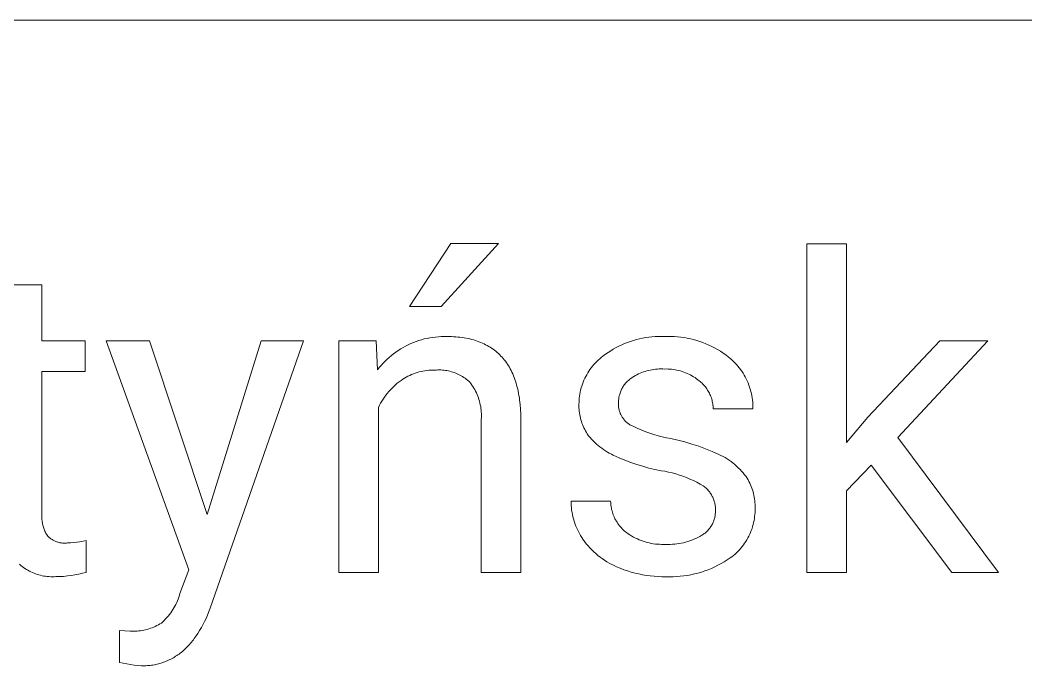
# Model space of a CAD drawing. Header units: millimetres. Extents: x 0 to 4468, y 0 to 3122.
# Drawn here: x 3651.7 to 3788.2, y 411.8 to 499.5 of the extents above; entities that cross this region are included whole.
import ezdxf

# ---------------------------------------------------------------- set-up
doc = ezdxf.new("R2010")
doc.units = ezdxf.units.MM
doc.header["$MEASUREMENT"] = 0
doc.layers.add('Domyślny', color=7, linetype='Continuous', true_color=0x000000)

msp = doc.modelspace()

# ---------------------------------------------------------------- linework, layer by layer
at = {"layer": 'Domyślny', "color": 18, "lineweight": 15, "true_color": 0x000000}
for p, q in [((4464.07, 499.5), (2779.7, 499.5)), ((3704.51, 460.62), (3710.12, 469.15)), ((3716.62, 469.15), (3708.84, 460.61)), ((3710.12, 469.15), (3716.62, 469.15)), ((3758.48, 424.5), (3758.48, 469.14)), ((3758.48, 469.14), (3763.85, 469.14)), ((3763.85, 469.14), (3763.85, 442.15)), ((3649.24, 463.57), (3654.62, 463.57)), ((3654.62, 463.57), (3654.62, 455.95)), ((3708.84, 460.61), (3704.51, 460.62)), ((3706.15, 456.1), (3706.53, 456.2)), ((3706.53, 456.2), (3706.91, 456.28)), ((3706.91, 456.28), (3707.29, 456.36)), ((3707.29, 456.36), (3707.67, 456.42)), ((3707.67, 456.42), (3708.05, 456.47)), ((3708.05, 456.47), (3708.44, 456.5)), ((3708.44, 456.5), (3708.83, 456.53)), ((3708.83, 456.53), (3709.21, 456.54)), ((3709.21, 456.54), (3709.6, 456.53)), ((3709.6, 456.53), (3709.91, 456.53)), ((3709.91, 456.53), (3710.21, 456.52)), ((3710.21, 456.52), (3710.51, 456.51)), ((3710.51, 456.51), (3710.81, 456.49)), ((3710.81, 456.49), (3711.1, 456.46)), ((3711.1, 456.46), (3711.38, 456.43)), ((3711.38, 456.43), (3711.66, 456.4)), ((3711.66, 456.4), (3711.94, 456.36)), ((3711.94, 456.36), (3712.21, 456.31)), ((3712.21, 456.31), (3712.47, 456.26)), ((3712.47, 456.26), (3712.73, 456.2)), ((3712.73, 456.2), (3712.99, 456.14)), ((3712.99, 456.14), (3713.24, 456.07)), ((3735.35, 456.12), (3735.76, 456.23)), ((3735.76, 456.23), (3736.18, 456.31)), ((3736.18, 456.31), (3736.6, 456.39)), ((3736.6, 456.39), (3737.02, 456.45)), ((3737.02, 456.45), (3737.45, 456.5)), ((3737.45, 456.5), (3737.87, 456.53)), ((3737.87, 456.53), (3738.3, 456.55)), ((3738.3, 456.55), (3738.73, 456.55)), ((3738.73, 456.55), (3739.15, 456.54)), ((3739.15, 456.54), (3739.59, 456.55)), ((3739.59, 456.55), (3740.04, 456.55)), ((3740.04, 456.55), (3740.48, 456.53)), ((3740.48, 456.53), (3740.92, 456.5)), ((3740.92, 456.5), (3741.36, 456.45)), ((3741.36, 456.45), (3741.8, 456.39)), ((3741.8, 456.39), (3742.23, 456.32)), ((3742.23, 456.32), (3742.66, 456.23)), ((3742.66, 456.23), (3743.09, 456.12)), ((3654.62, 455.95), (3660.49, 455.95)), ((3660.49, 455.95), (3660.49, 451.8)), ((3674.55, 424.86), (3663.33, 455.96)), ((3663.33, 455.96), (3669.21, 455.96)), ((3669.21, 455.96), (3677.05, 432.39)), ((3677.05, 432.39), (3684.37, 455.96)), ((3690.13, 455.96), (3677.48, 419.67)), ((3684.37, 455.96), (3690.13, 455.96)), ((3694.93, 424.51), (3694.93, 455.95)), ((3694.93, 455.95), (3700, 455.95)), ((3700, 455.95), (3700.18, 452.01)), ((3703, 454.65), (3703.33, 454.85)), ((3703.33, 454.85), (3703.66, 455.05)), ((3703.66, 455.05), (3704, 455.24)), ((3704, 455.24), (3704.35, 455.41)), ((3704.35, 455.41), (3704.7, 455.57)), ((3704.7, 455.57), (3705.06, 455.72)), ((3705.06, 455.72), (3705.42, 455.86)), ((3705.42, 455.86), (3705.78, 455.98)), ((3705.78, 455.98), (3706.15, 456.1)), ((3713.24, 456.07), (3713.49, 455.99)), ((3713.49, 455.99), (3713.73, 455.91)), ((3713.73, 455.91), (3713.96, 455.83)), ((3713.96, 455.83), (3714.2, 455.74)), ((3714.2, 455.74), (3714.42, 455.64)), ((3714.42, 455.64), (3714.65, 455.54)), ((3714.65, 455.54), (3714.86, 455.43)), ((3714.86, 455.43), (3715.08, 455.32)), ((3715.08, 455.32), (3715.28, 455.2)), ((3715.28, 455.2), (3715.49, 455.08)), ((3715.49, 455.08), (3715.68, 454.95)), ((3715.68, 454.95), (3715.88, 454.82)), ((3715.88, 454.82), (3716.07, 454.68)), ((3731.84, 454.6), (3732.2, 454.82)), ((3732.2, 454.82), (3732.58, 455.03)), ((3732.58, 455.03), (3732.95, 455.22)), ((3732.95, 455.22), (3733.34, 455.41)), ((3733.34, 455.41), (3733.73, 455.58)), ((3733.73, 455.58), (3734.13, 455.73)), ((3734.13, 455.73), (3734.53, 455.88)), ((3734.53, 455.88), (3734.94, 456.01)), ((3734.94, 456.01), (3735.35, 456.12)), ((3743.09, 456.12), (3743.52, 456)), ((3743.52, 456), (3743.94, 455.86)), ((3743.94, 455.86), (3744.36, 455.72)), ((3744.36, 455.72), (3744.77, 455.55)), ((3744.77, 455.55), (3745.17, 455.38)), ((3745.17, 455.38), (3745.57, 455.19)), ((3745.57, 455.19), (3745.96, 454.98)), ((3745.96, 454.98), (3746.35, 454.77)), ((3746.35, 454.77), (3746.73, 454.54)), ((3766.74, 445.6), (3776.53, 455.96)), ((3783.06, 455.96), (3770.83, 442.82)), ((3776.53, 455.96), (3783.06, 455.96)), ((3701.2, 453.18), (3701.48, 453.45)), ((3701.48, 453.45), (3701.77, 453.71)), ((3701.77, 453.71), (3702.06, 453.96)), ((3702.06, 453.96), (3702.37, 454.2)), ((3702.37, 454.2), (3702.68, 454.43)), ((3702.68, 454.43), (3703, 454.65)), ((3716.07, 454.68), (3716.25, 454.53)), ((3716.25, 454.53), (3716.43, 454.38)), ((3716.43, 454.38), (3716.6, 454.22)), ((3716.6, 454.22), (3716.77, 454.06)), ((3716.77, 454.06), (3716.94, 453.89)), ((3716.94, 453.89), (3717.1, 453.72)), ((3717.1, 453.72), (3717.25, 453.54)), ((3717.25, 453.54), (3717.4, 453.36)), ((3730.14, 453.32), (3730.35, 453.51)), ((3730.35, 453.51), (3730.57, 453.69)), ((3730.57, 453.69), (3730.79, 453.86)), ((3730.79, 453.86), (3731.13, 454.12)), ((3731.13, 454.12), (3731.48, 454.36)), ((3731.48, 454.36), (3731.84, 454.6)), ((3746.73, 454.54), (3747.1, 454.29)), ((3747.1, 454.29), (3747.46, 454.04)), ((3747.46, 454.04), (3747.81, 453.77)), ((3747.81, 453.77), (3748.04, 453.58)), ((3748.04, 453.58), (3748.27, 453.39)), ((3700.18, 452.01), (3700.42, 452.31)), ((3700.42, 452.31), (3700.67, 452.61)), ((3700.67, 452.61), (3700.93, 452.9)), ((3700.93, 452.9), (3701.2, 453.18)), ((3717.4, 453.36), (3717.55, 453.17)), ((3717.55, 453.17), (3717.69, 452.97)), ((3717.69, 452.97), (3717.82, 452.77)), ((3717.82, 452.77), (3717.95, 452.57)), ((3717.95, 452.57), (3718.08, 452.36)), ((3718.08, 452.36), (3718.2, 452.14)), ((3718.2, 452.14), (3718.32, 451.92)), ((3728.88, 451.83), (3729.03, 452.06)), ((3729.03, 452.06), (3729.2, 452.29)), ((3729.2, 452.29), (3729.37, 452.51)), ((3729.37, 452.51), (3729.56, 452.72)), ((3729.56, 452.72), (3729.74, 452.93)), ((3729.74, 452.93), (3729.94, 453.13)), ((3729.94, 453.13), (3730.14, 453.32)), ((3737.7, 452.07), (3737.46, 452.03)), ((3737.94, 452.1), (3737.7, 452.07)), ((3738.18, 452.12), (3737.94, 452.1)), ((3738.43, 452.13), (3738.18, 452.12)), ((3738.67, 452.13), (3738.43, 452.13)), ((3738.91, 452.13), (3738.67, 452.13)), ((3739.15, 452.12), (3738.91, 452.13)), ((3739.39, 452.13), (3739.15, 452.12)), ((3739.64, 452.12), (3739.39, 452.13)), ((3739.88, 452.11), (3739.64, 452.12)), ((3740.12, 452.09), (3739.88, 452.11)), ((3740.36, 452.06), (3740.12, 452.09)), ((3740.6, 452.02), (3740.36, 452.06)), ((3748.27, 453.39), (3748.49, 453.18)), ((3748.49, 453.18), (3748.7, 452.97)), ((3748.7, 452.97), (3748.91, 452.75)), ((3748.91, 452.75), (3749.1, 452.53)), ((3749.1, 452.53), (3749.29, 452.29)), ((3749.29, 452.29), (3749.47, 452.05)), ((3749.47, 452.05), (3749.65, 451.81)), ((3660.49, 451.8), (3654.62, 451.8)), ((3654.62, 451.8), (3654.62, 432.28)), ((3703.61, 450.73), (3703.38, 450.58)), ((3703.84, 450.87), (3703.61, 450.73)), ((3704.07, 451.01), (3703.84, 450.87)), ((3704.31, 451.14), (3704.07, 451.01)), ((3704.55, 451.25), (3704.31, 451.14)), ((3704.8, 451.36), (3704.55, 451.25)), ((3705.05, 451.47), (3704.8, 451.36)), ((3705.31, 451.56), (3705.05, 451.47)), ((3705.56, 451.64), (3705.31, 451.56)), ((3705.82, 451.72), (3705.56, 451.64)), ((3706.09, 451.78), (3705.82, 451.72)), ((3706.35, 451.84), (3706.09, 451.78)), ((3706.62, 451.88), (3706.35, 451.84)), ((3706.88, 451.92), (3706.62, 451.88)), ((3707.15, 451.95), (3706.88, 451.92)), ((3707.42, 451.97), (3707.15, 451.95)), ((3707.69, 451.98), (3707.42, 451.97)), ((3707.96, 451.98), (3707.69, 451.98)), ((3708.17, 451.99), (3707.96, 451.98)), ((3708.38, 452), (3708.17, 451.99)), ((3708.58, 452), (3708.38, 452)), ((3708.79, 452), (3708.58, 452)), ((3709, 451.98), (3708.79, 452)), ((3709.2, 451.96), (3709, 451.98)), ((3709.41, 451.94), (3709.2, 451.96)), ((3709.61, 451.9), (3709.41, 451.94)), ((3709.82, 451.86), (3709.61, 451.9)), ((3710.02, 451.81), (3709.82, 451.86)), ((3710.22, 451.76), (3710.02, 451.81)), ((3710.41, 451.7), (3710.22, 451.76)), ((3710.61, 451.63), (3710.41, 451.7)), ((3710.8, 451.56), (3710.61, 451.63)), ((3710.99, 451.48), (3710.8, 451.56)), ((3711.18, 451.39), (3710.99, 451.48)), ((3711.37, 451.3), (3711.18, 451.39)), ((3711.55, 451.2), (3711.37, 451.3)), ((3711.73, 451.09), (3711.55, 451.2)), ((3711.9, 450.98), (3711.73, 451.09)), ((3712.07, 450.87), (3711.9, 450.98)), ((3712.24, 450.74), (3712.07, 450.87)), ((3712.4, 450.61), (3712.24, 450.74)), ((3718.32, 451.92), (3718.43, 451.69)), ((3718.43, 451.69), (3718.54, 451.45)), ((3718.54, 451.45), (3718.64, 451.22)), ((3718.64, 451.22), (3718.73, 450.97)), ((3718.73, 450.97), (3718.83, 450.72)), ((3718.83, 450.72), (3718.91, 450.47)), ((3728.21, 450.6), (3728.32, 450.86)), ((3728.32, 450.86), (3728.45, 451.11)), ((3728.45, 451.11), (3728.58, 451.35)), ((3728.58, 451.35), (3728.72, 451.6)), ((3728.72, 451.6), (3728.88, 451.83)), ((3734.35, 450.67), (3734.24, 450.58)), ((3734.46, 450.76), (3734.35, 450.67)), ((3734.57, 450.84), (3734.46, 450.76)), ((3734.77, 450.98), (3734.57, 450.84)), ((3734.98, 451.1), (3734.77, 450.98)), ((3735.19, 451.23), (3734.98, 451.1)), ((3735.4, 451.34), (3735.19, 451.23)), ((3735.62, 451.45), (3735.4, 451.34)), ((3735.84, 451.55), (3735.62, 451.45)), ((3736.06, 451.64), (3735.84, 451.55)), ((3736.29, 451.72), (3736.06, 451.64)), ((3736.52, 451.8), (3736.29, 451.72)), ((3736.75, 451.87), (3736.52, 451.8)), ((3736.99, 451.93), (3736.75, 451.87)), ((3737.22, 451.98), (3736.99, 451.93)), ((3737.46, 452.03), (3737.22, 451.98)), ((3740.84, 451.98), (3740.6, 452.02)), ((3741.08, 451.92), (3740.84, 451.98)), ((3741.31, 451.86), (3741.08, 451.92)), ((3741.54, 451.79), (3741.31, 451.86)), ((3741.77, 451.71), (3741.54, 451.79)), ((3742, 451.62), (3741.77, 451.71)), ((3742.22, 451.53), (3742, 451.62)), ((3742.44, 451.43), (3742.22, 451.53)), ((3742.66, 451.32), (3742.44, 451.43)), ((3742.87, 451.2), (3742.66, 451.32)), ((3743.08, 451.08), (3742.87, 451.2)), ((3743.29, 450.95), (3743.08, 451.08)), ((3743.48, 450.81), (3743.29, 450.95)), ((3743.68, 450.67), (3743.48, 450.81)), ((3749.65, 451.81), (3749.81, 451.56)), ((3749.81, 451.56), (3749.97, 451.3)), ((3749.97, 451.3), (3750.11, 451.04)), ((3750.11, 451.04), (3750.25, 450.77)), ((3750.25, 450.77), (3750.38, 450.5)), ((3701.93, 449.31), (3701.71, 449.07)), ((3702.15, 449.54), (3701.93, 449.31)), ((3702.38, 449.77), (3702.15, 449.54)), ((3702.62, 449.98), (3702.38, 449.77)), ((3702.87, 450.19), (3702.62, 449.98)), ((3703.12, 450.39), (3702.87, 450.19)), ((3703.38, 450.58), (3703.12, 450.39)), ((3712.56, 450.48), (3712.4, 450.61)), ((3712.71, 450.34), (3712.56, 450.48)), ((3712.86, 450.15), (3712.71, 450.34)), ((3713, 449.95), (3712.86, 450.15)), ((3713.14, 449.74), (3713, 449.95)), ((3713.27, 449.54), (3713.14, 449.74)), ((3713.39, 449.32), (3713.27, 449.54)), ((3713.5, 449.11), (3713.39, 449.32)), ((3718.91, 450.47), (3719, 450.21)), ((3719, 450.21), (3719.07, 449.94)), ((3719.07, 449.94), (3719.15, 449.67)), ((3719.15, 449.67), (3719.22, 449.39)), ((3719.22, 449.39), (3719.28, 449.11)), ((3727.76, 449.27), (3727.83, 449.55)), ((3727.83, 449.55), (3727.91, 449.81)), ((3727.91, 449.81), (3728, 450.08)), ((3728, 450.08), (3728.1, 450.34)), ((3728.1, 450.34), (3728.21, 450.6)), ((3733.32, 449.37), (3733.26, 449.25)), ((3733.39, 449.5), (3733.32, 449.37)), ((3733.45, 449.62), (3733.39, 449.5)), ((3733.53, 449.74), (3733.45, 449.62)), ((3733.6, 449.85), (3733.53, 449.74)), ((3733.68, 449.96), (3733.6, 449.85)), ((3733.77, 450.08), (3733.68, 449.96)), ((3733.86, 450.18), (3733.77, 450.08)), ((3733.95, 450.29), (3733.86, 450.18)), ((3734.04, 450.39), (3733.95, 450.29)), ((3734.14, 450.49), (3734.04, 450.39)), ((3734.24, 450.58), (3734.14, 450.49)), ((3743.87, 450.51), (3743.68, 450.67)), ((3744, 450.41), (3743.87, 450.51)), ((3744.13, 450.3), (3744, 450.41)), ((3744.25, 450.18), (3744.13, 450.3)), ((3744.37, 450.07), (3744.25, 450.18)), ((3744.49, 449.94), (3744.37, 450.07)), ((3744.6, 449.82), (3744.49, 449.94)), ((3744.71, 449.69), (3744.6, 449.82)), ((3744.81, 449.55), (3744.71, 449.69)), ((3744.91, 449.42), (3744.81, 449.55)), ((3745, 449.27), (3744.91, 449.42)), ((3750.38, 450.5), (3750.5, 450.23)), ((3750.5, 450.23), (3750.61, 449.95)), ((3750.61, 449.95), (3750.71, 449.67)), ((3750.71, 449.67), (3750.8, 449.38)), ((3750.8, 449.38), (3750.88, 449.09)), ((3700.93, 448.04), (3700.76, 447.77)), ((3701.11, 448.31), (3700.93, 448.04)), ((3701.31, 448.57), (3701.11, 448.31)), ((3701.5, 448.82), (3701.31, 448.57)), ((3701.71, 449.07), (3701.5, 448.82)), ((3713.61, 448.89), (3713.5, 449.11)), ((3713.71, 448.66), (3713.61, 448.89)), ((3713.8, 448.44), (3713.71, 448.66)), ((3713.88, 448.21), (3713.8, 448.44)), ((3713.96, 447.97), (3713.88, 448.21)), ((3714.03, 447.74), (3713.96, 447.97)), ((3719.28, 449.11), (3719.34, 448.82)), ((3719.34, 448.82), (3719.39, 448.52)), ((3719.39, 448.52), (3719.44, 448.22)), ((3719.44, 448.22), (3719.48, 447.92)), ((3727.55, 447.89), (3727.57, 448.17)), ((3727.57, 448.17), (3727.6, 448.45)), ((3727.6, 448.45), (3727.65, 448.73)), ((3727.65, 448.73), (3727.7, 449)), ((3727.7, 449), (3727.76, 449.27)), ((3732.93, 448.05), (3732.92, 447.91)), ((3732.95, 448.19), (3732.93, 448.05)), ((3732.97, 448.32), (3732.95, 448.19)), ((3733, 448.46), (3732.97, 448.32)), ((3733.03, 448.59), (3733, 448.46)), ((3733.07, 448.73), (3733.03, 448.59)), ((3733.11, 448.86), (3733.07, 448.73)), ((3733.16, 448.99), (3733.11, 448.86)), ((3733.21, 449.12), (3733.16, 448.99)), ((3733.26, 449.25), (3733.21, 449.12)), ((3745.09, 449.13), (3745, 449.27)), ((3745.17, 448.98), (3745.09, 449.13)), ((3745.25, 448.83), (3745.17, 448.98)), ((3745.32, 448.68), (3745.25, 448.83)), ((3745.39, 448.53), (3745.32, 448.68)), ((3745.45, 448.37), (3745.39, 448.53)), ((3745.51, 448.21), (3745.45, 448.37)), ((3745.56, 448.05), (3745.51, 448.21)), ((3745.6, 447.89), (3745.56, 448.05)), ((3750.88, 449.09), (3750.95, 448.8)), ((3750.95, 448.8), (3751.01, 448.51)), ((3751.01, 448.51), (3751.06, 448.21)), ((3751.06, 448.21), (3751.1, 447.92)), ((3700.45, 447.21), (3700.3, 446.92)), ((3700.3, 446.92), (3700.3, 424.51)), ((3700.6, 447.49), (3700.45, 447.21)), ((3700.76, 447.77), (3700.6, 447.49)), ((3714.09, 447.5), (3714.03, 447.74)), ((3714.14, 447.26), (3714.09, 447.5)), ((3714.19, 447.02), (3714.14, 447.26)), ((3714.23, 446.78), (3714.19, 447.02)), ((3714.25, 446.54), (3714.23, 446.78)), ((3719.48, 447.92), (3719.56, 447.29)), ((3719.56, 447.29), (3719.61, 446.65)), ((3719.61, 446.65), (3719.64, 445.98)), ((3727.53, 447.33), (3727.54, 447.61)), ((3727.53, 447.09), (3727.53, 447.33)), ((3727.53, 446.86), (3727.53, 447.09)), ((3727.55, 446.62), (3727.53, 446.86)), ((3727.54, 447.61), (3727.55, 447.89)), ((3727.57, 446.39), (3727.55, 446.62)), ((3732.91, 447.77), (3732.9, 447.63)), ((3732.9, 447.63), (3732.9, 447.49)), ((3732.9, 447.49), (3732.9, 447.38)), ((3732.9, 447.38), (3732.9, 447.27)), ((3732.9, 447.27), (3732.9, 447.16)), ((3732.9, 447.16), (3732.91, 447.04)), ((3732.92, 447.91), (3732.91, 447.77)), ((3732.91, 447.04), (3732.92, 446.93)), ((3732.92, 446.93), (3732.94, 446.82)), ((3732.94, 446.82), (3732.96, 446.71)), ((3732.96, 446.71), (3732.98, 446.6)), ((3732.98, 446.6), (3733.01, 446.49)), ((3745.64, 447.72), (3745.6, 447.89)), ((3745.68, 447.56), (3745.64, 447.72)), ((3745.7, 447.39), (3745.68, 447.56)), ((3745.73, 447.22), (3745.7, 447.39)), ((3745.74, 447.06), (3745.73, 447.22)), ((3745.75, 446.89), (3745.74, 447.06)), ((3745.76, 446.72), (3745.75, 446.89)), ((3751.16, 446.72), (3745.76, 446.72)), ((3751.1, 447.92), (3751.13, 447.62)), ((3751.13, 447.62), (3751.15, 447.32)), ((3751.15, 447.32), (3751.16, 447.02)), ((3751.16, 447.02), (3751.16, 446.72)), ((3714.27, 446.29), (3714.25, 446.54)), ((3714.29, 446.05), (3714.27, 446.29)), ((3714.27, 445.31), (3714.29, 445.56)), ((3714.27, 424.51), (3714.27, 445.31)), ((3714.29, 445.8), (3714.29, 446.05)), ((3714.29, 445.56), (3714.29, 445.8)), ((3719.64, 445.98), (3719.66, 445.28)), ((3719.66, 445.28), (3719.66, 424.51)), ((3727.6, 446.16), (3727.57, 446.39)), ((3727.63, 445.92), (3727.6, 446.16)), ((3727.68, 445.69), (3727.63, 445.92)), ((3727.73, 445.46), (3727.68, 445.69)), ((3727.79, 445.23), (3727.73, 445.46)), ((3727.86, 445.01), (3727.79, 445.23)), ((3733.01, 446.49), (3733.04, 446.38)), ((3733.04, 446.38), (3733.07, 446.28)), ((3733.07, 446.28), (3733.11, 446.17)), ((3733.11, 446.17), (3733.15, 446.07)), ((3733.15, 446.07), (3733.2, 445.96)), ((3733.2, 445.96), (3733.25, 445.86)), ((3733.25, 445.86), (3733.3, 445.76)), ((3733.3, 445.76), (3733.35, 445.67)), ((3733.35, 445.67), (3733.41, 445.57)), ((3733.41, 445.57), (3733.48, 445.48)), ((3733.48, 445.48), (3733.54, 445.39)), ((3733.54, 445.39), (3733.61, 445.3)), ((3733.61, 445.3), (3733.68, 445.21)), ((3733.68, 445.21), (3733.76, 445.13)), ((3763.85, 442.15), (3766.74, 445.6)), ((3727.93, 444.79), (3727.86, 445.01)), ((3728.01, 444.57), (3727.93, 444.79)), ((3728.1, 444.35), (3728.01, 444.57)), ((3728.2, 444.13), (3728.1, 444.35)), ((3728.31, 443.92), (3728.2, 444.13)), ((3728.42, 443.71), (3728.31, 443.92)), ((3733.76, 445.13), (3733.83, 445.05)), ((3733.83, 445.05), (3733.92, 444.97)), ((3733.92, 444.97), (3734, 444.89)), ((3734, 444.89), (3734.08, 444.82)), ((3734.08, 444.82), (3734.17, 444.75)), ((3734.17, 444.75), (3734.26, 444.69)), ((3734.26, 444.69), (3734.36, 444.62)), ((3734.36, 444.62), (3734.45, 444.56)), ((3734.45, 444.56), (3734.97, 444.3)), ((3734.97, 444.3), (3735.51, 444.05)), ((3735.51, 444.05), (3736.05, 443.81)), ((3728.54, 443.51), (3728.42, 443.71)), ((3728.66, 443.31), (3728.54, 443.51)), ((3728.85, 443.07), (3728.66, 443.31)), ((3729.04, 442.83), (3728.85, 443.07)), ((3729.25, 442.6), (3729.04, 442.83)), ((3729.46, 442.37), (3729.25, 442.6)), ((3736.05, 443.81), (3736.6, 443.6)), ((3736.6, 443.6), (3737.15, 443.4)), ((3737.15, 443.4), (3737.71, 443.22)), ((3737.71, 443.22), (3738.28, 443.05)), ((3738.28, 443.05), (3738.85, 442.91)), ((3738.85, 442.91), (3739.42, 442.78)), ((3739.42, 442.78), (3740, 442.67)), ((3740, 442.67), (3740.96, 442.46)), ((3770.83, 442.82), (3784.49, 424.5)), ((3729.68, 442.15), (3729.46, 442.37)), ((3729.9, 441.94), (3729.68, 442.15)), ((3730.13, 441.74), (3729.9, 441.94)), ((3730.37, 441.54), (3730.13, 441.74)), ((3730.62, 441.36), (3730.37, 441.54)), ((3730.87, 441.18), (3730.62, 441.36)), ((3731.12, 441.01), (3730.87, 441.18)), ((3740.96, 442.46), (3741.91, 442.22)), ((3741.91, 442.22), (3742.86, 441.94)), ((3742.86, 441.94), (3743.79, 441.63)), ((3743.79, 441.63), (3744.72, 441.3)), ((3744.72, 441.3), (3745.63, 440.93)), ((3731.39, 440.84), (3731.12, 441.01)), ((3731.65, 440.69), (3731.39, 440.84)), ((3731.93, 440.55), (3731.65, 440.69)), ((3732.2, 440.41), (3731.93, 440.55)), ((3732.98, 440.06), (3732.2, 440.41)), ((3733.77, 439.73), (3732.98, 440.06)), ((3745.63, 440.93), (3746.53, 440.53)), ((3746.53, 440.53), (3746.82, 440.39)), ((3746.82, 440.39), (3747.11, 440.24)), ((3747.11, 440.24), (3747.39, 440.09)), ((3747.39, 440.09), (3747.66, 439.92)), ((3747.66, 439.92), (3747.93, 439.74)), ((3734.57, 439.43), (3733.77, 439.73)), ((3735.38, 439.16), (3734.57, 439.43)), ((3736.2, 438.91), (3735.38, 439.16)), ((3737.02, 438.68), (3736.2, 438.91)), ((3737.85, 438.48), (3737.02, 438.68)), ((3738.69, 438.31), (3737.85, 438.48)), ((3747.93, 439.74), (3748.19, 439.55)), ((3748.19, 439.55), (3748.45, 439.36)), ((3748.45, 439.36), (3748.7, 439.16)), ((3748.7, 439.16), (3748.94, 438.94)), ((3748.94, 438.94), (3749.17, 438.72)), ((3749.17, 438.72), (3749.4, 438.5)), ((3749.4, 438.5), (3749.62, 438.26)), ((3767.23, 439.07), (3763.85, 435.56)), ((3778.18, 424.5), (3767.23, 439.07)), ((3739.19, 438.23), (3738.69, 438.31)), ((3739.69, 438.13), (3739.19, 438.23)), ((3740.19, 438.01), (3739.69, 438.13)), ((3740.68, 437.87), (3740.19, 438.01)), ((3741.17, 437.72), (3740.68, 437.87)), ((3741.66, 437.56), (3741.17, 437.72)), ((3742.13, 437.38), (3741.66, 437.56)), ((3742.6, 437.18), (3742.13, 437.38)), ((3743.07, 436.97), (3742.6, 437.18)), ((3749.62, 438.26), (3749.83, 438.02)), ((3749.83, 438.02), (3750.03, 437.77)), ((3750.03, 437.77), (3750.22, 437.51)), ((3750.22, 437.51), (3750.36, 437.3)), ((3750.36, 437.3), (3750.49, 437.08)), ((3750.49, 437.08), (3750.61, 436.86)), ((3743.53, 436.74), (3743.07, 436.97)), ((3743.98, 436.5), (3743.53, 436.74)), ((3744.42, 436.24), (3743.98, 436.5)), ((3744.53, 436.16), (3744.42, 436.24)), ((3744.63, 436.08), (3744.53, 436.16)), ((3744.74, 435.99), (3744.63, 436.08)), ((3744.84, 435.9), (3744.74, 435.99)), ((3744.93, 435.8), (3744.84, 435.9)), ((3745.03, 435.71), (3744.93, 435.8)), ((3745.12, 435.6), (3745.03, 435.71)), ((3750.61, 436.86), (3750.72, 436.64)), ((3750.72, 436.64), (3750.83, 436.41)), ((3750.83, 436.41), (3750.93, 436.18)), ((3750.93, 436.18), (3751.02, 435.94)), ((3751.02, 435.94), (3751.1, 435.7)), ((3751.1, 435.7), (3751.17, 435.46)), ((3745.2, 435.5), (3745.12, 435.6)), ((3745.29, 435.39), (3745.2, 435.5)), ((3745.37, 435.28), (3745.29, 435.39)), ((3745.44, 435.17), (3745.37, 435.28)), ((3745.51, 435.05), (3745.44, 435.17)), ((3745.58, 434.94), (3745.51, 435.05)), ((3745.64, 434.82), (3745.58, 434.94)), ((3745.7, 434.7), (3745.64, 434.82)), ((3745.76, 434.57), (3745.7, 434.7)), ((3745.81, 434.45), (3745.76, 434.57)), ((3745.86, 434.32), (3745.81, 434.45)), ((3745.9, 434.19), (3745.86, 434.32)), ((3751.17, 435.46), (3751.23, 435.22)), ((3751.23, 435.22), (3751.29, 434.97)), ((3751.29, 434.97), (3751.34, 434.73)), ((3751.34, 434.73), (3751.38, 434.48)), ((3751.38, 434.48), (3751.41, 434.23)), ((3763.85, 435.56), (3763.85, 424.5)), ((3726.46, 433.88), (3726.46, 434.19)), ((3726.46, 434.19), (3731.83, 434.19)), ((3726.48, 433.58), (3726.46, 433.88)), ((3726.51, 433.27), (3726.48, 433.58)), ((3726.54, 432.97), (3726.51, 433.27)), ((3726.59, 432.66), (3726.54, 432.97)), ((3731.83, 434.19), (3731.84, 434)), ((3731.84, 434), (3731.85, 433.81)), ((3731.85, 433.81), (3731.87, 433.62)), ((3731.87, 433.62), (3731.9, 433.43)), ((3731.9, 433.43), (3731.93, 433.24)), ((3731.93, 433.24), (3731.97, 433.06)), ((3731.97, 433.06), (3732.02, 432.87)), ((3745.94, 434.06), (3745.9, 434.19)), ((3745.97, 433.93), (3745.94, 434.06)), ((3746, 433.8), (3745.97, 433.93)), ((3746.02, 433.66), (3746, 433.8)), ((3746.04, 433.53), (3746.02, 433.66)), ((3746.06, 433.39), (3746.04, 433.53)), ((3746.07, 433.26), (3746.06, 433.39)), ((3746.07, 433.12), (3746.07, 433.26)), ((3746.07, 432.99), (3746.07, 433.12)), ((3746.07, 432.85), (3746.07, 432.99)), ((3751.41, 434.23), (3751.43, 433.98)), ((3751.43, 433.98), (3751.44, 433.73)), ((3751.44, 433.73), (3751.45, 433.48)), ((3751.45, 433.48), (3751.44, 433.22)), ((3751.44, 433.22), (3751.44, 432.94)), ((3751.44, 432.94), (3751.44, 432.66)), ((3654.61, 432.13), (3654.6, 431.98)), ((3654.6, 431.98), (3654.61, 431.83)), ((3654.62, 432.28), (3654.61, 432.13)), ((3654.61, 431.83), (3654.61, 431.68)), ((3654.61, 431.68), (3654.63, 431.53)), ((3726.64, 432.36), (3726.59, 432.66)), ((3726.71, 432.06), (3726.64, 432.36)), ((3726.79, 431.76), (3726.71, 432.06)), ((3726.87, 431.47), (3726.79, 431.76)), ((3732.02, 432.87), (3732.07, 432.69)), ((3732.07, 432.69), (3732.13, 432.51)), ((3732.13, 432.51), (3732.19, 432.33)), ((3732.19, 432.33), (3732.26, 432.15)), ((3732.26, 432.15), (3732.34, 431.97)), ((3732.34, 431.97), (3732.42, 431.8)), ((3732.42, 431.8), (3732.51, 431.63)), ((3732.51, 431.63), (3732.61, 431.47)), ((3745.81, 431.43), (3745.86, 431.55)), ((3745.86, 431.55), (3745.9, 431.68)), ((3745.9, 431.68), (3745.94, 431.81)), ((3745.94, 431.81), (3745.97, 431.93)), ((3745.97, 431.93), (3746, 432.06)), ((3746, 432.06), (3746.02, 432.19)), ((3746.02, 432.19), (3746.04, 432.32)), ((3746.04, 432.32), (3746.05, 432.46)), ((3746.05, 432.46), (3746.06, 432.59)), ((3746.06, 432.59), (3746.07, 432.72)), ((3746.07, 432.72), (3746.07, 432.85)), ((3751.31, 431.55), (3751.25, 431.28)), ((3751.35, 431.83), (3751.31, 431.55)), ((3751.39, 432.1), (3751.35, 431.83)), ((3751.42, 432.38), (3751.39, 432.1)), ((3751.44, 432.66), (3751.42, 432.38)), ((3654.63, 431.53), (3654.64, 431.38)), ((3654.64, 431.38), (3654.67, 431.23)), ((3654.67, 431.23), (3654.69, 431.08)), ((3654.69, 431.08), (3654.73, 430.94)), ((3654.73, 430.94), (3654.76, 430.79)), ((3654.76, 430.79), (3654.81, 430.65)), ((3654.81, 430.65), (3654.85, 430.5)), ((3654.85, 430.5), (3654.91, 430.36)), ((3654.91, 430.36), (3654.96, 430.22)), ((3654.96, 430.22), (3655.03, 430.09)), ((3726.97, 431.18), (3726.87, 431.47)), ((3727.08, 430.89), (3726.97, 431.18)), ((3727.19, 430.61), (3727.08, 430.89)), ((3727.32, 430.33), (3727.19, 430.61)), ((3727.45, 430.05), (3727.32, 430.33)), ((3732.61, 431.47), (3732.71, 431.31)), ((3732.71, 431.31), (3732.81, 431.15)), ((3732.81, 431.15), (3732.92, 430.99)), ((3732.92, 430.99), (3733.04, 430.84)), ((3733.04, 430.84), (3733.16, 430.69)), ((3733.16, 430.69), (3733.29, 430.55)), ((3733.29, 430.55), (3733.42, 430.41)), ((3733.42, 430.41), (3733.55, 430.28)), ((3733.55, 430.28), (3733.69, 430.15)), ((3744.94, 430.11), (3745.04, 430.21)), ((3745.04, 430.21), (3745.12, 430.31)), ((3745.12, 430.31), (3745.21, 430.41)), ((3745.21, 430.41), (3745.29, 430.51)), ((3745.29, 430.51), (3745.37, 430.62)), ((3745.37, 430.62), (3745.45, 430.73)), ((3745.45, 430.73), (3745.52, 430.84)), ((3745.52, 430.84), (3745.58, 430.95)), ((3745.58, 430.95), (3745.65, 431.07)), ((3745.65, 431.07), (3745.71, 431.19)), ((3745.71, 431.19), (3745.76, 431.31)), ((3745.76, 431.31), (3745.81, 431.43)), ((3750.93, 430.2), (3750.83, 429.94)), ((3751.03, 430.47), (3750.93, 430.2)), ((3751.11, 430.73), (3751.03, 430.47)), ((3751.18, 431), (3751.11, 430.73)), ((3751.25, 431.28), (3751.18, 431)), ((3655.03, 430.09), (3655.09, 429.95)), ((3655.09, 429.95), (3655.16, 429.82)), ((3655.16, 429.82), (3655.24, 429.69)), ((3655.24, 429.69), (3655.32, 429.56)), ((3655.32, 429.56), (3655.4, 429.44)), ((3655.4, 429.44), (3655.48, 429.36)), ((3655.48, 429.36), (3655.57, 429.28)), ((3655.57, 429.28), (3655.65, 429.21)), ((3655.65, 429.21), (3655.74, 429.14)), ((3655.74, 429.14), (3655.83, 429.07)), ((3655.83, 429.07), (3655.92, 429.01)), ((3655.92, 429.01), (3656.02, 428.95)), ((3656.02, 428.95), (3656.12, 428.89)), ((3656.12, 428.89), (3656.22, 428.84)), ((3656.22, 428.84), (3656.32, 428.79)), ((3660.21, 428.75), (3660.63, 428.84)), ((3660.63, 428.84), (3660.63, 424.51)), ((3727.6, 429.78), (3727.45, 430.05)), ((3727.75, 429.51), (3727.6, 429.78)), ((3727.91, 429.25), (3727.75, 429.51)), ((3728.08, 429), (3727.91, 429.25)), ((3728.3, 428.7), (3728.08, 429)), ((3733.69, 430.15), (3733.84, 430.02)), ((3733.84, 430.02), (3733.99, 429.91)), ((3733.99, 429.91), (3734.22, 429.74)), ((3734.22, 429.74), (3734.46, 429.59)), ((3734.46, 429.59), (3734.7, 429.44)), ((3734.7, 429.44), (3734.95, 429.3)), ((3734.95, 429.3), (3735.2, 429.17)), ((3735.2, 429.17), (3735.46, 429.05)), ((3735.46, 429.05), (3735.72, 428.94)), ((3735.72, 428.94), (3735.99, 428.83)), ((3735.99, 428.83), (3736.25, 428.74)), ((3742.58, 428.79), (3742.86, 428.89)), ((3742.86, 428.89), (3743.14, 429)), ((3743.14, 429), (3743.42, 429.13)), ((3743.42, 429.13), (3743.69, 429.26)), ((3743.69, 429.26), (3743.95, 429.4)), ((3743.95, 429.4), (3744.21, 429.55)), ((3744.21, 429.55), (3744.32, 429.62)), ((3744.32, 429.62), (3744.43, 429.69)), ((3744.43, 429.69), (3744.54, 429.77)), ((3744.54, 429.77), (3744.65, 429.85)), ((3744.65, 429.85), (3744.75, 429.93)), ((3744.75, 429.93), (3744.85, 430.02)), ((3744.85, 430.02), (3744.94, 430.11)), ((3750.33, 428.94), (3750.18, 428.7)), ((3750.47, 429.18), (3750.33, 428.94)), ((3750.6, 429.43), (3750.47, 429.18)), ((3750.72, 429.68), (3750.6, 429.43)), ((3750.83, 429.94), (3750.72, 429.68)), ((3656.32, 428.79), (3656.42, 428.74)), ((3656.42, 428.74), (3656.52, 428.7)), ((3656.52, 428.7), (3656.63, 428.66)), ((3656.63, 428.66), (3656.73, 428.63)), ((3656.73, 428.63), (3656.84, 428.6)), ((3656.84, 428.6), (3656.95, 428.57)), ((3656.95, 428.57), (3657.06, 428.54)), ((3657.06, 428.54), (3657.17, 428.52)), ((3657.17, 428.52), (3657.28, 428.51)), ((3657.28, 428.51), (3657.39, 428.49)), ((3657.39, 428.49), (3657.51, 428.49)), ((3657.51, 428.49), (3657.62, 428.48)), ((3657.62, 428.48), (3657.73, 428.48)), ((3657.73, 428.48), (3657.84, 428.48)), ((3657.84, 428.48), (3657.96, 428.49)), ((3657.96, 428.49), (3658.07, 428.5)), ((3658.07, 428.5), (3658.5, 428.52)), ((3658.5, 428.52), (3658.93, 428.56)), ((3658.93, 428.56), (3659.36, 428.61)), ((3659.36, 428.61), (3659.78, 428.67)), ((3659.78, 428.67), (3660.21, 428.75)), ((3728.53, 428.4), (3728.3, 428.7)), ((3728.77, 428.12), (3728.53, 428.4)), ((3729.02, 427.84), (3728.77, 428.12)), ((3729.28, 427.57), (3729.02, 427.84)), ((3729.55, 427.31), (3729.28, 427.57)), ((3736.25, 428.74), (3736.52, 428.65)), ((3736.52, 428.65), (3736.8, 428.58)), ((3736.8, 428.58), (3737.07, 428.51)), ((3737.07, 428.51), (3737.35, 428.45)), ((3737.35, 428.45), (3737.63, 428.4)), ((3737.63, 428.4), (3737.91, 428.36)), ((3737.91, 428.36), (3738.2, 428.34)), ((3738.2, 428.34), (3738.48, 428.32)), ((3738.48, 428.32), (3738.76, 428.31)), ((3738.76, 428.31), (3739.05, 428.3)), ((3739.05, 428.3), (3739.33, 428.31)), ((3739.33, 428.31), (3739.63, 428.31)), ((3739.63, 428.31), (3739.93, 428.31)), ((3739.93, 428.31), (3740.23, 428.32)), ((3740.23, 428.32), (3740.53, 428.34)), ((3740.53, 428.34), (3740.83, 428.38)), ((3740.83, 428.38), (3741.13, 428.42)), ((3741.13, 428.42), (3741.42, 428.47)), ((3741.42, 428.47), (3741.72, 428.54)), ((3741.72, 428.54), (3742.01, 428.61)), ((3742.01, 428.61), (3742.3, 428.69)), ((3742.3, 428.69), (3742.58, 428.79)), ((3749.33, 427.59), (3749.14, 427.38)), ((3749.52, 427.8), (3749.33, 427.59)), ((3749.7, 428.01), (3749.52, 427.8)), ((3749.87, 428.24), (3749.7, 428.01)), ((3750.03, 428.46), (3749.87, 428.24)), ((3750.18, 428.7), (3750.03, 428.46)), ((3729.82, 427.06), (3729.55, 427.31)), ((3730.11, 426.82), (3729.82, 427.06)), ((3730.4, 426.59), (3730.11, 426.82)), ((3730.7, 426.37), (3730.4, 426.59)), ((3731.01, 426.15), (3730.7, 426.37)), ((3731.33, 425.95), (3731.01, 426.15)), ((3747.67, 426.2), (3747.26, 425.94)), ((3748.08, 426.47), (3747.67, 426.2)), ((3748.3, 426.64), (3748.08, 426.47)), ((3748.52, 426.81), (3748.3, 426.64)), ((3748.74, 426.99), (3748.52, 426.81)), ((3748.94, 427.18), (3748.74, 426.99)), ((3749.14, 427.38), (3748.94, 427.18)), ((3651.75, 425.46), (3651.57, 425.61)), ((3651.93, 425.32), (3651.75, 425.46)), ((3652.11, 425.18), (3651.93, 425.32)), ((3652.31, 425.04), (3652.11, 425.18)), ((3652.5, 424.92), (3652.31, 425.04)), ((3652.7, 424.8), (3652.5, 424.92)), ((3652.91, 424.69), (3652.7, 424.8)), ((3673.36, 421.66), (3674.55, 424.86)), ((3731.65, 425.76), (3731.33, 425.95)), ((3731.98, 425.59), (3731.65, 425.76)), ((3732.31, 425.42), (3731.98, 425.59)), ((3732.65, 425.26), (3732.31, 425.42)), ((3733.14, 425.06), (3732.65, 425.26)), ((3733.63, 424.87), (3733.14, 425.06)), ((3734.13, 424.7), (3733.63, 424.87)), ((3745.07, 424.87), (3744.61, 424.7)), ((3745.52, 425.05), (3745.07, 424.87)), ((3745.97, 425.25), (3745.52, 425.05)), ((3746.41, 425.47), (3745.97, 425.25)), ((3746.84, 425.7), (3746.41, 425.47)), ((3747.26, 425.94), (3746.84, 425.7)), ((3653.11, 424.58), (3652.91, 424.69)), ((3653.33, 424.48), (3653.11, 424.58)), ((3653.54, 424.39), (3653.33, 424.48)), ((3653.76, 424.31), (3653.54, 424.39)), ((3653.98, 424.24), (3653.76, 424.31)), ((3654.2, 424.17), (3653.98, 424.24)), ((3654.43, 424.11), (3654.2, 424.17)), ((3654.65, 424.06), (3654.43, 424.11)), ((3654.88, 424.01), (3654.65, 424.06)), ((3655.11, 423.98), (3654.88, 424.01)), ((3655.34, 423.95), (3655.11, 423.98)), ((3655.57, 423.93), (3655.34, 423.95)), ((3655.81, 423.92), (3655.57, 423.93)), ((3656.04, 423.91), (3655.81, 423.92)), ((3656.27, 423.92), (3656.04, 423.91)), ((3656.5, 423.93), (3656.27, 423.92)), ((3657.03, 423.94), (3656.5, 423.93)), ((3657.55, 423.97), (3657.03, 423.94)), ((3658.07, 424.02), (3657.55, 423.97)), ((3658.59, 424.08), (3658.07, 424.02)), ((3659.1, 424.16), (3658.59, 424.08)), ((3659.61, 424.26), (3659.1, 424.16)), ((3660.12, 424.38), (3659.61, 424.26)), ((3660.63, 424.51), (3660.12, 424.38)), ((3700.3, 424.51), (3694.93, 424.51)), ((3719.66, 424.51), (3714.27, 424.51)), ((3734.64, 424.55), (3734.13, 424.7)), ((3735.15, 424.41), (3734.64, 424.55)), ((3735.66, 424.29), (3735.15, 424.41)), ((3736.18, 424.18), (3735.66, 424.29)), ((3736.7, 424.1), (3736.18, 424.18)), ((3737.22, 424.03), (3736.7, 424.1)), ((3737.75, 423.98), (3737.22, 424.03)), ((3738.27, 423.94), (3737.75, 423.98)), ((3738.8, 423.92), (3738.27, 423.94)), ((3739.33, 423.92), (3738.8, 423.92)), ((3739.82, 423.91), (3739.33, 423.92)), ((3740.31, 423.92), (3739.82, 423.91)), ((3740.79, 423.94), (3740.31, 423.92)), ((3741.28, 423.98), (3740.79, 423.94)), ((3741.77, 424.03), (3741.28, 423.98)), ((3742.25, 424.1), (3741.77, 424.03)), ((3742.73, 424.19), (3742.25, 424.1)), ((3743.21, 424.29), (3742.73, 424.19)), ((3743.68, 424.41), (3743.21, 424.29)), ((3744.15, 424.55), (3743.68, 424.41)), ((3744.61, 424.7), (3744.15, 424.55)), ((3763.85, 424.5), (3758.48, 424.5)), ((3784.49, 424.5), (3778.18, 424.5)), ((3672.91, 420.4), (3673.01, 420.64)), ((3673.01, 420.64), (3673.11, 420.89)), ((3673.11, 420.89), (3673.2, 421.15)), ((3673.2, 421.15), (3673.29, 421.4)), ((3673.29, 421.4), (3673.36, 421.66)), ((3672.25, 419.23), (3672.4, 419.45)), ((3672.4, 419.45), (3672.54, 419.68)), ((3672.54, 419.68), (3672.67, 419.92)), ((3672.67, 419.92), (3672.79, 420.16)), ((3672.79, 420.16), (3672.91, 420.4)), ((3677.48, 419.67), (3677.29, 419.18)), ((3671.03, 417.81), (3671.23, 417.99)), ((3671.23, 417.99), (3671.41, 418.18)), ((3671.41, 418.18), (3671.59, 418.38)), ((3671.59, 418.38), (3671.77, 418.58)), ((3671.77, 418.58), (3671.94, 418.79)), ((3671.94, 418.79), (3672.1, 419.01)), ((3672.1, 419.01), (3672.25, 419.23)), ((3676.9, 418.26), (3676.69, 417.82)), ((3677.1, 418.71), (3676.9, 418.26)), ((3677.29, 419.18), (3677.1, 418.71)), ((3665.13, 412.27), (3665.13, 416.63)), ((3665.13, 416.63), (3666.59, 416.53)), ((3667.29, 416.52), (3667.53, 416.53)), ((3667.53, 416.53), (3667.76, 416.55)), ((3667.76, 416.55), (3667.99, 416.58)), ((3667.99, 416.58), (3668.23, 416.62)), ((3668.23, 416.62), (3668.46, 416.66)), ((3668.46, 416.66), (3668.68, 416.71)), ((3668.68, 416.71), (3668.91, 416.77)), ((3668.91, 416.77), (3669.14, 416.84)), ((3669.14, 416.84), (3669.36, 416.91)), ((3669.36, 416.91), (3669.58, 416.99)), ((3669.58, 416.99), (3669.8, 417.08)), ((3669.8, 417.08), (3670.01, 417.18)), ((3670.01, 417.18), (3670.22, 417.28)), ((3670.22, 417.28), (3670.43, 417.39)), ((3670.43, 417.39), (3670.63, 417.5)), ((3670.63, 417.5), (3670.83, 417.63)), ((3670.83, 417.63), (3671.03, 417.81)), ((3676.03, 416.6), (3675.79, 416.23)), ((3676.26, 417), (3676.03, 416.6)), ((3676.48, 417.4), (3676.26, 417)), ((3676.69, 417.82), (3676.48, 417.4)), ((3666.59, 416.53), (3666.82, 416.52)), ((3666.82, 416.52), (3667.06, 416.51)), ((3667.06, 416.51), (3667.29, 416.52)), ((3675.05, 415.19), (3674.92, 415.03)), ((3675.18, 415.36), (3675.05, 415.19)), ((3675.3, 415.52), (3675.18, 415.36)), ((3675.55, 415.87), (3675.3, 415.52)), ((3675.79, 416.23), (3675.55, 415.87)), ((3673.82, 413.9), (3673.68, 413.77)), ((3673.96, 414.03), (3673.82, 413.9)), ((3674.11, 414.16), (3673.96, 414.03)), ((3674.25, 414.3), (3674.11, 414.16)), ((3674.38, 414.44), (3674.25, 414.3)), ((3674.52, 414.58), (3674.38, 414.44)), ((3674.66, 414.73), (3674.52, 414.58)), ((3674.79, 414.88), (3674.66, 414.73)), ((3674.92, 415.03), (3674.79, 414.88)), ((3671.47, 412.43), (3671.3, 412.36)), ((3671.64, 412.5), (3671.47, 412.43)), ((3671.81, 412.58), (3671.64, 412.5)), ((3671.97, 412.66), (3671.81, 412.58)), ((3672.13, 412.74), (3671.97, 412.66)), ((3672.3, 412.82), (3672.13, 412.74)), ((3672.46, 412.91), (3672.3, 412.82)), ((3672.61, 413.01), (3672.46, 412.91)), ((3672.77, 413.11), (3672.61, 413.01)), ((3672.93, 413.21), (3672.77, 413.11)), ((3673.08, 413.31), (3672.93, 413.21)), ((3673.23, 413.42), (3673.08, 413.31)), ((3673.38, 413.54), (3673.23, 413.42)), ((3673.53, 413.65), (3673.38, 413.54)), ((3673.68, 413.77), (3673.53, 413.65)), ((3667.14, 411.9), (3665.13, 412.27)), ((3668.15, 411.81), (3667.14, 411.9)), ((3668.35, 411.81), (3668.15, 411.81)), ((3668.55, 411.82), (3668.35, 411.81)), ((3668.74, 411.83), (3668.55, 411.82)), ((3668.94, 411.84), (3668.74, 411.83)), ((3669.13, 411.86), (3668.94, 411.84)), ((3669.32, 411.88), (3669.13, 411.86)), ((3669.51, 411.9), (3669.32, 411.88)), ((3669.69, 411.93), (3669.51, 411.9)), ((3669.88, 411.96), (3669.69, 411.93)), ((3670.06, 412), (3669.88, 411.96)), ((3670.24, 412.04), (3670.06, 412)), ((3670.43, 412.09), (3670.24, 412.04)), ((3670.6, 412.13), (3670.43, 412.09)), ((3670.78, 412.19), (3670.6, 412.13)), ((3670.96, 412.24), (3670.78, 412.19)), ((3671.13, 412.3), (3670.96, 412.24)), ((3671.3, 412.36), (3671.13, 412.3))]:
    msp.add_line(p, q, dxfattribs=at)

doc.saveas('drawing.dxf')
